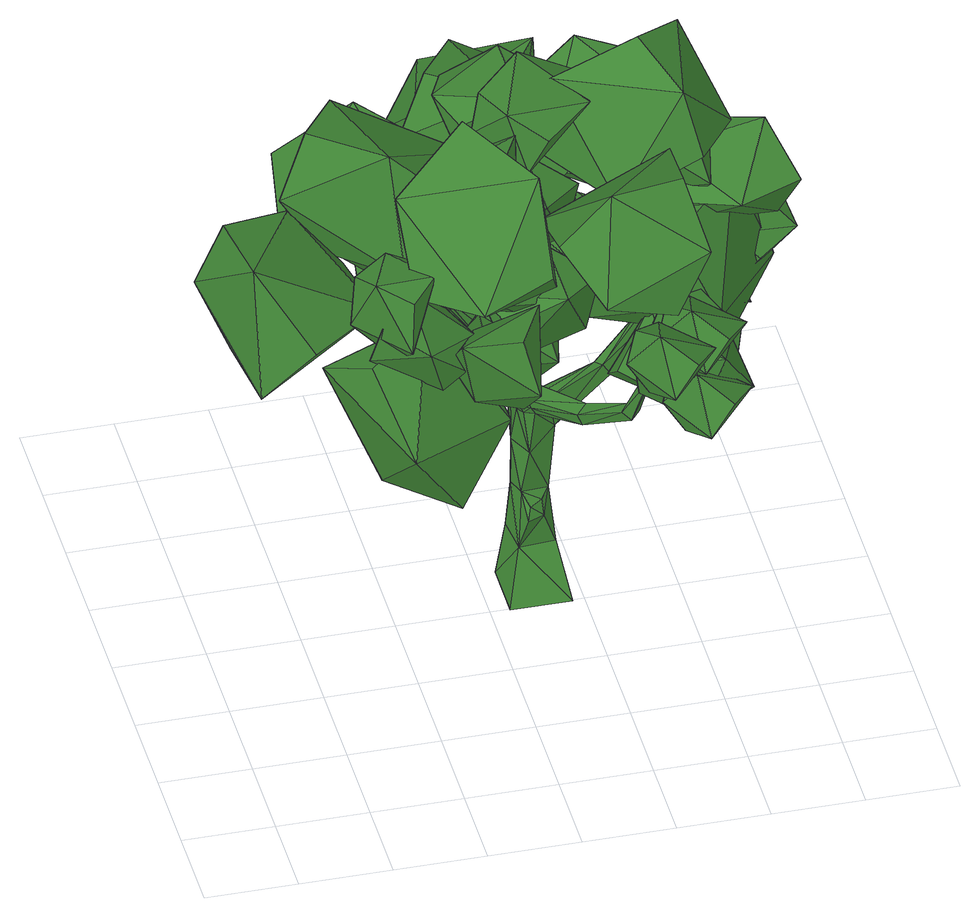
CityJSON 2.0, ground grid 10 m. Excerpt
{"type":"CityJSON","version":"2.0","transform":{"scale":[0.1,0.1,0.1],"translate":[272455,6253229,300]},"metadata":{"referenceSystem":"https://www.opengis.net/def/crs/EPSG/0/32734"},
"CityObjects":{
"tree1":{"type":"SolitaryVegetationObject","attributes":{"height":2.4,"width":0.17,"group":"standard","type":"broadleaf","footprint":[263446.93,6242776.82],"ground_height":16.94},"geometry":[{"type":"MultiSurface","lod":"2","boundaries":[[[0,1,2]],[[3,4,5]],[[0,6,7]],[[8,9,6]],[[9,10,11]],[[3,12,13]],[[2,8,0]],[[14,15,8]],[[15,16,10]],[[17,18,19]],[[2,20,14]],[[20,21,14]],[[22,16,21]],[[23,24,25]],[[7,20,1]],[[22,26,9]],[[9,23,22]],[[11,27,23]],[[28,29,30]],[[25,31,32]],[[33,34,35]],[[5,36,37]],[[38,39,40]],[[34,41,35]],[[28,38,34]],[[31,41,29]],[[39,42,43]],[[41,44,29]],[[29,39,30]],[[41,40,45]],[[46,42,47]],[[40,47,45]],[[39,46,40]],[[44,47,42]],[[48,49,50]],[[11,48,51]],[[11,12,3]],[[10,13,48]],[[52,53,54]],[[51,50,55]],[[12,55,52]],[[12,49,13]],[[56,57,58]],[[52,59,49]],[[49,56,50]],[[55,56,53]],[[60,57,61]],[[53,58,60]],[[53,61,54]],[[54,57,59]],[[62,63,64]],[[19,65,66]],[[67,65,62]],[[17,62,68]],[[10,17,32]],[[10,66,67]],[[16,19,66]],[[32,19,25]],[[64,69,70]],[[68,71,18]],[[18,63,65]],[[68,64,72]],[[70,73,74]],[[72,75,71]],[[63,75,69]],[[64,76,72]],[[73,77,74]],[[76,78,75]],[[75,73,69]],[[76,74,77]],[[79,80,81]],[[22,81,80]],[[9,79,6]],[[20,79,81]],[[82,83,84]],[[33,85,86]],[[33,28,34]],[[87,32,31]],[[33,36,88]],[[86,82,84]],[[27,37,82]],[[89,90,91]],[[82,92,93]],[[84,89,36]],[[37,89,92]],[[94,91,90]],[[89,95,92]],[[83,94,90]],[[93,95,94]],[[86,24,27]],[[86,85,24]],[[85,25,24]],[[5,87,88]],[[5,4,87]],[[4,32,87]],[[0,7,1]],[[0,8,6]],[[8,15,9]],[[9,15,10]],[[13,32,4]],[[4,3,13]],[[2,14,8]],[[14,21,15]],[[15,21,16]],[[17,68,18]],[[2,1,20]],[[20,22,21]],[[22,23,16]],[[25,16,23]],[[23,27,24]],[[7,6,20]],[[22,80,26]],[[9,11,23]],[[11,3,27]],[[28,31,29]],[[25,35,31]],[[35,25,85]],[[85,33,35]],[[37,3,5]],[[5,88,36]],[[38,30,39]],[[34,38,41]],[[28,30,38]],[[31,35,41]],[[39,44,42]],[[41,45,44]],[[29,44,39]],[[41,38,40]],[[46,43,42]],[[40,46,47]],[[39,43,46]],[[44,45,47]],[[48,13,49]],[[11,10,48]],[[11,51,12]],[[10,32,13]],[[52,55,53]],[[51,48,50]],[[12,51,55]],[[12,52,49]],[[56,59,57]],[[52,54,59]],[[49,59,56]],[[55,50,56]],[[60,58,57]],[[53,56,58]],[[53,60,61]],[[54,61,57]],[[62,65,63]],[[19,18,65]],[[67,66,65]],[[17,67,62]],[[10,67,17]],[[10,16,66]],[[16,25,19]],[[32,17,19]],[[64,63,69]],[[68,72,71]],[[18,71,63]],[[68,62,64]],[[70,69,73]],[[72,76,75]],[[63,71,75]],[[64,70,76]],[[73,78,77]],[[76,77,78]],[[75,78,73]],[[76,70,74]],[[79,26,80]],[[22,20,81]],[[9,26,79]],[[20,6,79]],[[82,93,83]],[[33,88,28]],[[28,88,31]],[[88,87,31]],[[33,84,36]],[[84,33,86]],[[86,27,82]],[[27,3,37]],[[89,83,90]],[[82,37,92]],[[84,83,89]],[[37,36,89]],[[94,95,91]],[[89,91,95]],[[83,93,94]],[[93,92,95]],[[96,97,98]],[[99,100,101]],[[102,103,104]],[[96,98,104]],[[105,106,107]],[[108,109,110]],[[111,112,113]],[[105,107,113]],[[114,115,116]],[[117,118,119]],[[120,121,122]],[[114,116,122]],[[123,124,125]],[[126,127,128]],[[129,130,131]],[[123,125,131]],[[132,133,134]],[[135,136,137]],[[138,139,140]],[[132,134,140]],[[141,142,143]],[[144,145,146]],[[147,148,149]],[[141,143,149]],[[150,151,152]],[[153,154,155]],[[156,157,158]],[[150,152,158]],[[159,160,161]],[[162,163,164]],[[165,166,167]],[[159,161,167]],[[168,169,170]],[[171,172,173]],[[174,175,176]],[[168,170,176]],[[177,178,179]],[[180,181,182]],[[183,184,185]],[[177,179,185]],[[186,187,188]],[[189,190,191]],[[192,193,194]],[[186,188,194]],[[195,196,197]],[[198,199,200]],[[201,202,203]],[[195,197,203]],[[204,205,206]],[[207,208,209]],[[210,211,212]],[[204,206,212]],[[213,214,215]],[[216,217,218]],[[219,220,221]],[[213,215,221]],[[222,223,224]],[[225,226,227]],[[228,229,230]],[[222,224,230]],[[231,232,233]],[[234,235,236]],[[237,238,239]],[[231,233,239]],[[240,241,242]],[[243,244,245]],[[246,247,248]],[[240,242,248]],[[249,250,251]],[[252,253,254]],[[255,256,257]],[[249,251,257]],[[258,259,260]],[[261,262,263]],[[264,265,266]],[[258,260,266]],[[267,268,269]],[[270,271,272]],[[273,274,275]],[[267,269,275]],[[276,277,278]],[[279,280,281]],[[282,283,284]],[[276,278,284]],[[285,286,287]],[[288,289,290]],[[291,292,293]],[[285,287,293]],[[294,295,296]],[[297,298,299]],[[300,301,302]],[[294,296,302]],[[303,304,305]],[[306,307,308]],[[309,310,311]],[[303,305,311]],[[312,313,314]],[[315,316,317]],[[318,319,320]],[[312,314,320]],[[321,322,323]],[[324,325,326]],[[327,328,329]],[[321,323,329]],[[330,331,332]],[[333,334,335]],[[336,337,338]],[[330,332,338]],[[339,340,341]],[[342,343,344]],[[345,346,347]],[[339,341,347]],[[348,349,350]],[[351,352,353]],[[354,355,356]],[[348,350,356]],[[357,358,359]],[[360,361,362]],[[363,364,365]],[[357,359,365]],[[366,367,368]],[[369,370,371]],[[372,373,374]],[[366,368,374]],[[375,376,377]],[[378,379,380]],[[381,382,383]],[[375,377,383]],[[384,385,386]],[[387,388,389]],[[390,391,392]],[[384,386,392]],[[393,394,395]],[[396,397,398]],[[399,400,401]],[[393,395,401]],[[402,403,404]],[[405,406,407]],[[408,409,410]],[[402,404,410]],[[411,412,413]],[[414,415,416]],[[417,418,419]],[[411,413,419]],[[419,416,417]],[[419,413,416]],[[413,414,416]],[[419,412,411]],[[419,418,412]],[[418,420,412]],[[416,418,417]],[[416,415,418]],[[415,420,418]],[[413,415,414]],[[413,412,415]],[[412,420,415]],[[410,407,408]],[[410,404,407]],[[404,405,407]],[[410,403,402]],[[410,409,403]],[[409,421,403]],[[407,409,408]],[[407,406,409]],[[406,421,409]],[[404,406,405]],[[404,403,406]],[[403,421,406]],[[401,398,399]],[[401,395,398]],[[395,396,398]],[[401,394,393]],[[401,400,394]],[[400,422,394]],[[398,400,399]],[[398,397,400]],[[397,422,400]],[[395,397,396]],[[395,394,397]],[[394,422,397]],[[392,389,390]],[[392,386,389]],[[386,387,389]],[[392,385,384]],[[392,391,385]],[[391,423,385]],[[389,391,390]],[[389,388,391]],[[388,423,391]],[[386,388,387]],[[386,385,388]],[[385,423,388]],[[383,380,381]],[[383,377,380]],[[377,378,380]],[[383,376,375]],[[383,382,376]],[[382,424,376]],[[380,382,381]],[[380,379,382]],[[379,424,382]],[[377,379,378]],[[377,376,379]],[[376,424,379]],[[374,371,372]],[[374,368,371]],[[368,369,371]],[[374,367,366]],[[374,373,367]],[[373,425,367]],[[371,373,372]],[[371,370,373]],[[370,425,373]],[[368,370,369]],[[368,367,370]],[[367,425,370]],[[365,362,363]],[[365,359,362]],[[359,360,362]],[[365,358,357]],[[365,364,358]],[[364,426,358]],[[362,364,363]],[[362,361,364]],[[361,426,364]],[[359,361,360]],[[359,358,361]],[[358,426,361]],[[356,353,354]],[[356,350,353]],[[350,351,353]],[[356,349,348]],[[356,355,349]],[[355,427,349]],[[353,355,354]],[[353,352,355]],[[352,427,355]],[[350,352,351]],[[350,349,352]],[[349,427,352]],[[347,344,345]],[[347,341,344]],[[341,342,344]],[[347,340,339]],[[347,346,340]],[[346,428,340]],[[344,346,345]],[[344,343,346]],[[343,428,346]],[[341,343,342]],[[341,340,343]],[[340,428,343]],[[338,335,336]],[[338,332,335]],[[332,333,335]],[[338,331,330]],[[338,337,331]],[[337,429,331]],[[335,337,336]],[[335,334,337]],[[334,429,337]],[[332,334,333]],[[332,331,334]],[[331,429,334]],[[329,326,327]],[[329,323,326]],[[323,324,326]],[[329,322,321]],[[329,328,322]],[[328,430,322]],[[326,328,327]],[[326,325,328]],[[325,430,328]],[[323,325,324]],[[323,322,325]],[[322,430,325]],[[320,317,318]],[[320,314,317]],[[314,315,317]],[[320,313,312]],[[320,319,313]],[[319,431,313]],[[317,319,318]],[[317,316,319]],[[316,431,319]],[[314,316,315]],[[314,313,316]],[[313,431,316]],[[311,308,309]],[[311,305,308]],[[305,306,308]],[[311,304,303]],[[311,310,304]],[[310,432,304]],[[308,310,309]],[[308,307,310]],[[307,432,310]],[[305,307,306]],[[305,304,307]],[[304,432,307]],[[302,299,300]],[[302,296,299]],[[296,297,299]],[[302,295,294]],[[302,301,295]],[[301,433,295]],[[299,301,300]],[[299,298,301]],[[298,433,301]],[[296,298,297]],[[296,295,298]],[[295,433,298]],[[293,290,291]],[[293,287,290]],[[287,288,290]],[[293,286,285]],[[293,292,286]],[[292,434,286]],[[290,292,291]],[[290,289,292]],[[289,434,292]],[[287,289,288]],[[287,286,289]],[[286,434,289]],[[284,281,282]],[[284,278,281]],[[278,279,281]],[[284,277,276]],[[284,283,277]],[[283,435,277]],[[281,283,282]],[[281,280,283]],[[280,435,283]],[[278,280,279]],[[278,277,280]],[[277,435,280]],[[275,272,273]],[[275,269,272]],[[269,270,272]],[[275,268,267]],[[275,274,268]],[[274,436,268]],[[272,274,273]],[[272,271,274]],[[271,436,274]],[[269,271,270]],[[269,268,271]],[[268,436,271]],[[266,263,264]],[[266,260,263]],[[260,261,263]],[[266,259,258]],[[266,265,259]],[[265,437,259]],[[263,265,264]],[[263,262,265]],[[262,437,265]],[[260,262,261]],[[260,259,262]],[[259,437,262]],[[257,254,255]],[[257,251,254]],[[251,252,254]],[[257,250,249]],[[257,256,250]],[[256,438,250]],[[254,256,255]],[[254,253,256]],[[253,438,256]],[[251,253,252]],[[251,250,253]],[[250,438,253]],[[248,245,246]],[[248,242,245]],[[242,243,245]],[[248,241,240]],[[248,247,241]],[[247,439,241]],[[245,247,246]],[[245,244,247]],[[244,439,247]],[[242,244,243]],[[242,241,244]],[[241,439,244]],[[239,236,237]],[[239,233,236]],[[233,234,236]],[[239,232,231]],[[239,238,232]],[[238,440,232]],[[236,238,237]],[[236,235,238]],[[235,440,238]],[[233,235,234]],[[233,232,235]],[[232,440,235]],[[230,227,228]],[[230,224,227]],[[224,225,227]],[[230,223,222]],[[230,229,223]],[[229,441,223]],[[227,229,228]],[[227,226,229]],[[226,441,229]],[[224,226,225]],[[224,223,226]],[[223,441,226]],[[221,218,219]],[[221,215,218]],[[215,216,218]],[[221,214,213]],[[221,220,214]],[[220,442,214]],[[218,220,219]],[[218,217,220]],[[217,442,220]],[[215,217,216]],[[215,214,217]],[[214,442,217]],[[212,209,210]],[[212,206,209]],[[206,207,209]],[[212,205,204]],[[212,211,205]],[[211,443,205]],[[209,211,210]],[[209,208,211]],[[208,443,211]],[[206,208,207]],[[206,205,208]],[[205,443,208]],[[203,200,201]],[[203,197,200]],[[197,198,200]],[[203,196,195]],[[203,202,196]],[[202,444,196]],[[200,202,201]],[[200,199,202]],[[199,444,202]],[[197,199,198]],[[197,196,199]],[[196,444,199]],[[194,191,192]],[[194,188,191]],[[188,189,191]],[[194,187,186]],[[194,193,187]],[[193,445,187]],[[191,193,192]],[[191,190,193]],[[190,445,193]],[[188,190,189]],[[188,187,190]],[[187,445,190]],[[185,182,183]],[[185,179,182]],[[179,180,182]],[[185,178,177]],[[185,184,178]],[[184,446,178]],[[182,184,183]],[[182,181,184]],[[181,446,184]],[[179,181,180]],[[179,178,181]],[[178,446,181]],[[176,173,174]],[[176,170,173]],[[170,171,173]],[[176,169,168]],[[176,175,169]],[[175,447,169]],[[173,175,174]],[[173,172,175]],[[172,447,175]],[[170,172,171]],[[170,169,172]],[[169,447,172]],[[167,164,165]],[[167,161,164]],[[161,162,164]],[[167,160,159]],[[167,166,160]],[[166,448,160]],[[164,166,165]],[[164,163,166]],[[163,448,166]],[[161,163,162]],[[161,160,163]],[[160,448,163]],[[158,155,156]],[[158,152,155]],[[152,153,155]],[[158,151,150]],[[158,157,151]],[[157,449,151]],[[155,157,156]],[[155,154,157]],[[154,449,157]],[[152,154,153]],[[152,151,154]],[[151,449,154]],[[149,146,147]],[[149,143,146]],[[143,144,146]],[[149,142,141]],[[149,148,142]],[[148,450,142]],[[146,148,147]],[[146,145,148]],[[145,450,148]],[[143,145,144]],[[143,142,145]],[[142,450,145]],[[140,137,138]],[[140,134,137]],[[134,135,137]],[[140,133,132]],[[140,139,133]],[[139,451,133]],[[137,139,138]],[[137,136,139]],[[136,451,139]],[[134,136,135]],[[134,133,136]],[[133,451,136]],[[131,128,129]],[[131,125,128]],[[125,126,128]],[[131,124,123]],[[131,130,124]],[[130,452,124]],[[128,130,129]],[[128,127,130]],[[127,452,130]],[[125,127,126]],[[125,124,127]],[[124,452,127]],[[122,119,120]],[[122,116,119]],[[116,117,119]],[[122,115,114]],[[122,121,115]],[[121,453,115]],[[119,121,120]],[[119,118,121]],[[118,453,121]],[[116,118,117]],[[116,115,118]],[[115,453,118]],[[113,110,111]],[[113,107,110]],[[107,108,110]],[[113,106,105]],[[113,112,106]],[[112,454,106]],[[110,112,111]],[[110,109,112]],[[109,454,112]],[[107,109,108]],[[107,106,109]],[[106,454,109]],[[104,101,102]],[[104,98,101]],[[98,99,101]],[[104,97,96]],[[104,103,97]],[[103,455,97]],[[101,103,102]],[[101,100,103]],[[100,455,103]],[[98,100,99]],[[98,97,100]],[[97,455,100]]]}]}
},
"vertices":[
[387,364,3],[321,298,3],[321,364,3],[369,328,246],[364,340,246],[365,328,257],[376,326,63],[387,298,3],[372,371,62],[372,342,121],[361,352,209],[375,327,211],[433,356,257],[427,368,253],[332,366,62],[364,367,122],[335,353,182],[351,387,236],[333,437,277],[341,381,233],[336,323,63],[336,359,122],[341,332,128],[348,324,182],[341,321,238],[336,332,236],[361,326,119],[351,313,241],[323,330,323],[259,341,403],[262,330,411],[315,343,318],[355,348,242],[343,313,260],[312,319,316],[303,333,311],[395,273,276],[403,273,261],[258,321,400],[154,330,388],[152,323,379],[254,332,393],[98,334,420],[100,331,422],[153,339,381],[151,332,372],[98,328,419],[96,331,417],[436,370,240],[469,369,303],[481,371,299],[442,358,242],[470,360,306],[465,349,363],[454,347,367],[483,361,301],[464,357,362],[511,361,408],[514,361,406],[453,356,365],[515,359,407],[512,358,409],[354,449,258],[327,489,264],[346,491,264],[329,445,257],[340,390,209],[355,390,219],[347,439,279],[332,523,245],[349,525,245],[330,493,279],[341,495,280],[330,572,270],[339,573,271],[334,528,259],[344,529,259],[336,570,278],[331,569,277],[362,318,104],[347,316,118],[343,309,105],[389,262,257],[418,212,305],[383,262,271],[337,321,247],[346,312,250],[358,338,255],[359,327,266],[427,223,308],[435,189,364],[440,194,365],[438,218,299],[427,207,297],[440,185,362],[445,190,363],[595,387,445],[561,315,516],[612,348,375],[562,299,333],[526,223,400],[502,354,324],[463,394,383],[424,322,452],[530,427,416],[164,380,420],[176,274,435],[114,391,357],[40,359,347],[47,253,359],[9,390,416],[37,379,492],[44,274,509],[112,407,477],[251,214,445],[285,147,369],[194,262,412],[126,238,374],[155,172,295],[97,193,435],[135,131,473],[164,60,398],[201,173,495],[468,150,645],[478,250,608],[388,133,649],[334,138,589],[338,238,550],[373,89,537],[450,98,510],[459,196,468],[485,99,584],[317,93,585],[313,140,681],[241,78,560],[180,133,554],[171,182,648],[220,183,504],[292,219,516],[286,272,609],[334,150,529],[468,248,344],[403,211,359],[492,262,395],[505,226,439],[442,188,457],[539,191,407],[524,162,359],[461,121,375],[508,209,329],[537,384,539],[602,347,554],[537,398,483],[544,362,438],[610,324,448],[500,326,451],[493,297,501],[556,257,514],[494,344,535],[189,370,420],[111,442,435],[234,395,357],[270,467,347],[195,543,359],[314,464,416],[285,454,492],[211,529,509],[246,384,477],[255,589,420],[315,677,435],[286,548,357],[363,523,347],[427,608,359],[366,480,416],[352,506,492],[416,591,509],[277,534,477],[481,369,468],[382,408,482],[514,408,404],[522,488,394],[425,532,406],[563,501,463],[540,481,539],[444,525,556],[529,402,524],[373,550,507],[446,474,521],[327,529,443],[286,458,434],[356,378,445],[243,464,503],[272,472,578],[342,393,596],[315,540,563],[232,488,499],[305,411,514],[186,466,436],[145,396,426],[215,316,438],[102,402,495],[131,410,571],[200,330,588],[174,478,556],[466,339,689],[377,357,637],[499,275,657],[517,263,580],[430,279,525],[562,327,573],[542,402,588],[457,423,532],[520,390,663],[312,650,367],[223,617,324],[345,588,404],[363,518,372],[277,480,328],[409,547,314],[388,600,259],[303,565,211],[366,656,310],[300,351,637],[351,393,650],[292,351,586],[327,342,549],[379,384,559],[340,296,566],[359,284,613],[412,324,625],[319,303,639],[359,335,457],[410,377,470],[351,336,407],[385,327,370],[437,368,379],[399,280,387],[417,268,433],[470,308,445],[377,287,459],[260,435,453],[311,477,466],[251,435,403],[286,426,366],[338,467,375],[300,379,383],[318,368,429],[371,407,441],[278,387,456],[248,480,361],[306,494,392],[228,524,345],[250,559,314],[309,576,343],[260,526,276],[287,482,279],[347,496,306],[258,461,315],[282,352,596],[345,351,621],[262,397,607],[281,443,595],[344,446,620],[285,435,545],[310,397,521],[374,398,543],[285,359,545],[282,143,492],[345,142,517],[262,189,503],[281,235,491],[344,237,516],[285,227,441],[310,189,418],[374,189,439],[285,150,442],[282,237,540],[345,236,565],[262,283,551],[281,329,539],[344,332,564],[285,321,489],[310,283,466],[374,283,488],[285,245,490],[215,130,469],[218,85,519],[250,166,477],[300,159,485],[307,116,536],[309,133,441],[285,90,425],[292,44,474],[238,109,428],[452,367,523],[456,322,574],[487,403,532],[537,396,540],[544,353,591],[546,371,496],[523,328,480],[529,282,529],[475,346,483],[233,308,553],[236,264,604],[268,344,562],[318,337,569],[325,294,620],[327,312,526],[304,269,510],[310,223,559],[256,288,512],[273,297,376],[277,253,427],[309,333,385],[359,326,393],[366,283,444],[368,301,349],[344,258,333],[351,212,382],[297,277,336],[364,245,466],[368,200,516],[400,281,474],[450,274,482],[457,231,533],[458,249,438],[435,206,422],[442,160,471],[387,224,425],[240,460,371],[244,416,421],[275,497,379],[325,490,387],[333,446,438],[334,464,343],[311,421,327],[317,375,376],[263,440,330],[467,201,433],[525,175,411],[431,188,399],[419,141,383],[475,113,359],[410,121,430],[442,120,469],[499,91,449],[450,171,471],[448,143,491],[465,101,511],[478,164,481],[507,153,459],[526,111,478],[486,143,429],[457,119,428],[474,75,446],[437,135,455],[448,120,424],[465,78,445],[478,141,414],[507,130,393],[526,88,412],[486,120,362],[457,95,362],[474,52,380],[437,112,389],[399,76,516],[415,34,536],[429,97,506],[458,86,484],[477,44,503],[437,76,454],[408,51,453],[425,8,471],[388,68,480],[322,157,505],[272,136,525],[313,182,469],[284,216,466],[232,196,485],[302,240,499],[309,227,541],[259,208,563],[334,192,531],[227,102,475],[186,86,513],[207,121,440],[178,154,440],[134,140,477],[204,183,462],[223,178,501],[182,164,540],[245,140,491],[589,311,400],[636,345,408],[558,323,429],[541,364,435],[586,400,446],[528,370,393],[553,368,356],[598,404,364],[568,326,363],[546,287,382],[580,314,343],[542,314,417],[527,356,416],[560,386,378],[488,347,396],[482,327,357],[513,355,317],[504,290,368],[171,98,574],[168,91,516],[201,130,582],[202,171,566],[200,168,508],[161,182,581],[123,161,572],[118,157,514],[136,121,587],[160,136,479],[570,368,323],[633,404,411],[143,121,531],[225,168,536],[449,4,515],[498,48,423],[498,71,490],[533,110,393],[301,387,441],[426,171,536],[335,223,446],[294,234,623],[513,293,593],[276,56,538],[390,284,553],[390,190,505],[390,399,609],[355,531,363],[370,474,434],[469,375,438],[411,391,618],[218,534,262],[372,364,534],[281,307,521],[422,370,529],[361,513,490],[422,674,443],[129,548,443],[626,287,513],[399,151,407],[253,227,701],[430,285,519],[219,87,310],[94,206,443],[483,244,496]
]}
